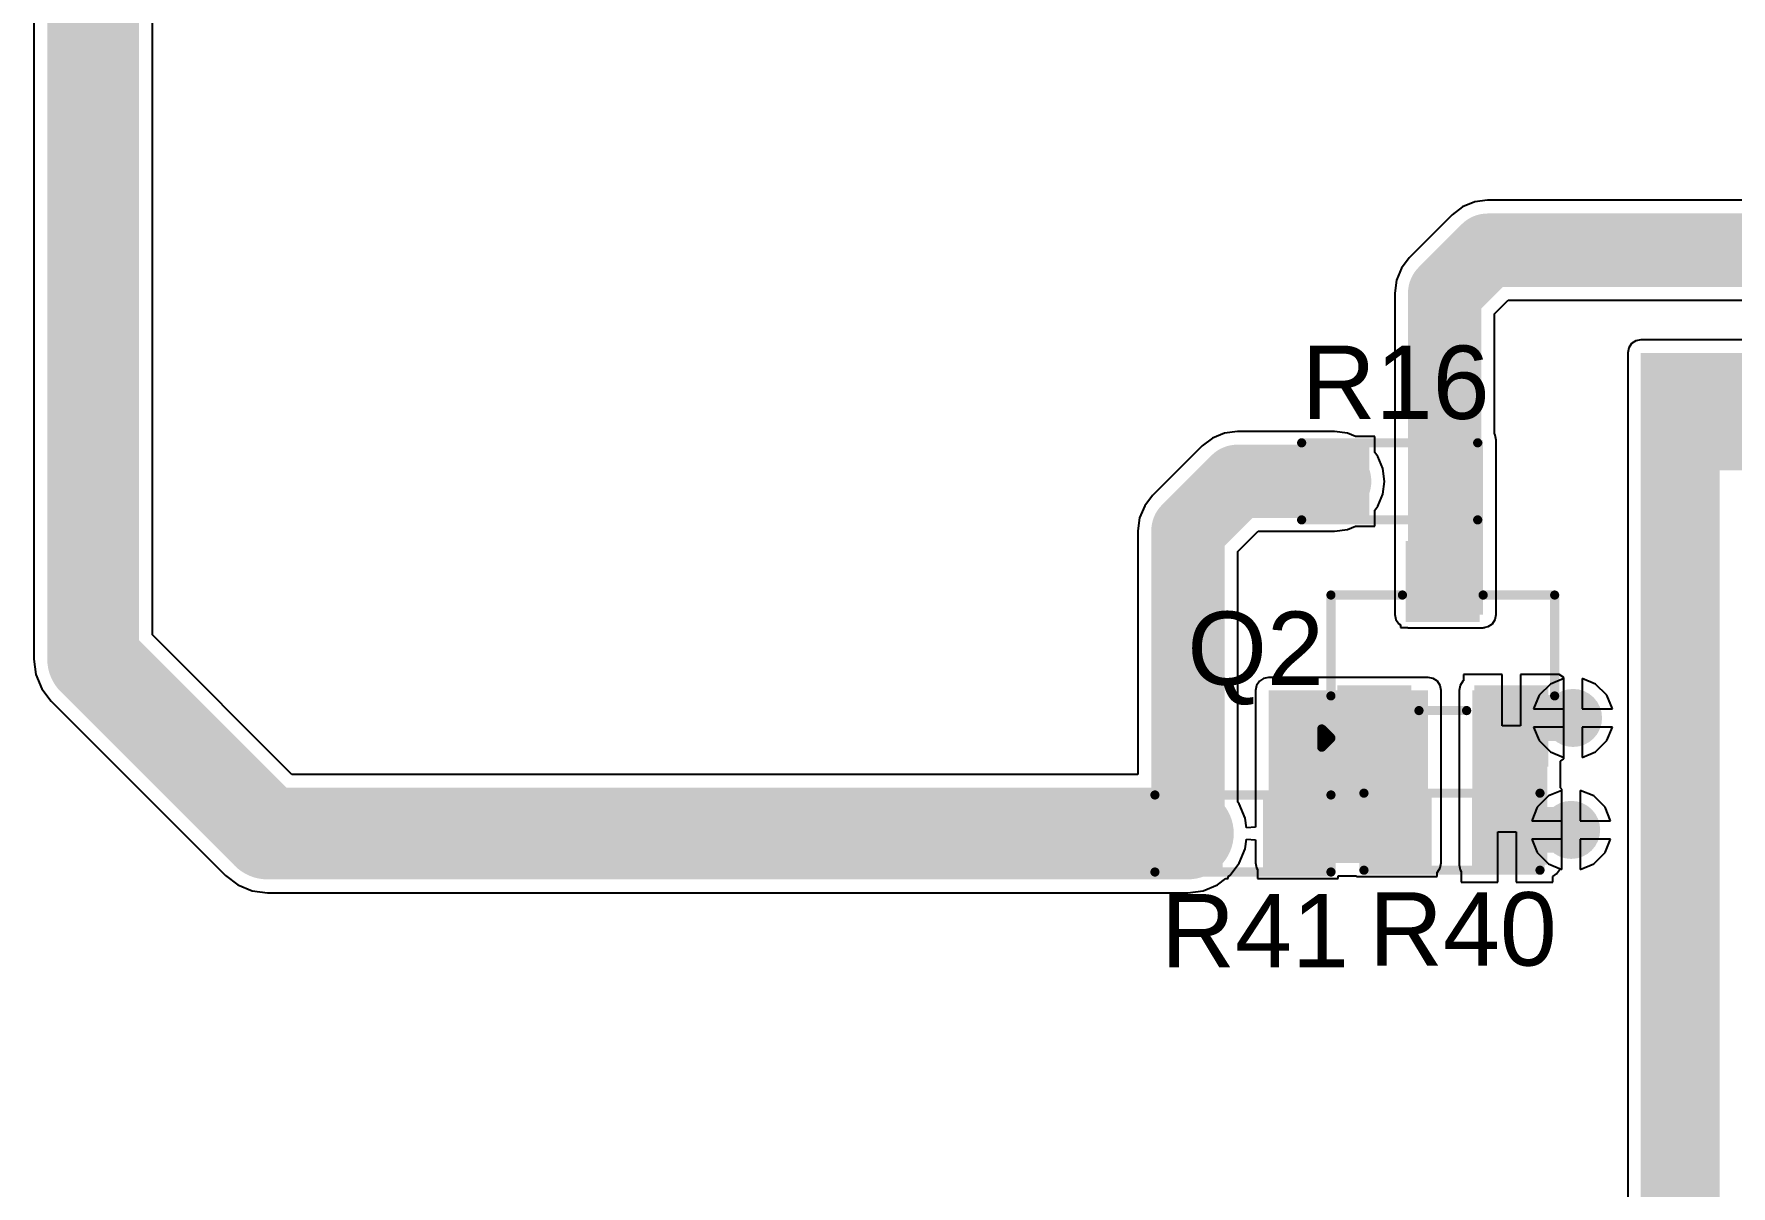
# Model space of a CAD drawing. Header units: millimetres. Extents: x -11 to 156, y -11 to 109.
# Drawn here: x 55.36 to 78.87, y 26.59 to 42.54 of the extents above; entities that cross this region are included whole.
import ezdxf

# ---------------------------------------------------------------- set-up
doc = ezdxf.new("R2010")
doc.units = ezdxf.units.MM
for name, color, linetype in [('BottomLayer', 5, 'Continuous'), ('BottomSolder', 6, 'Continuous'), ('TopLayer', 1, 'Continuous'), ('TopOverlay', 2, 'Continuous'), ('TopPaste', 8, 'Continuous'), ('TopSolder', 216, 'Continuous'), ('ViaHoleLayer', 16, 'Continuous')]:
    doc.layers.add(name, color=color, linetype=linetype)
doc.styles.add('Arial', font='', dxfattribs={"height": 0.2})
doc.styles.get('Arial').set_extended_font_data('Arial')

# ---------------------------------------------------------------- blocks, each defined once
blk = doc.blocks.new('R___0603_19')
at = {"layer": 'TopLayer'}
for points in [[(-0.381, 0.4445), (-0.381, -0.4445), (-1.143, -0.4445), (-1.143, 0.4445)], [(1.143, 0.4445), (1.143, -0.4445), (0.381, -0.4445), (0.381, 0.4445)]]:
    blk.add_hatch(color=1, dxfattribs=at).paths.add_polyline_path(points)
at = {"layer": 'TopPaste'}
for points in [[(-0.381, 0.4445), (-0.381, -0.4445), (-1.143, -0.4445), (-1.143, 0.4445)], [(1.143, 0.4445), (1.143, -0.4445), (0.381, -0.4445), (0.381, 0.4445)]]:
    blk.add_hatch(color=8, dxfattribs=at).paths.add_polyline_path(points)
at = {"layer": 'TopSolder'}
for points in [[(-0.2794, 0.5461), (-0.2794, -0.5461), (-1.2446, -0.5461), (-1.2446, 0.5461)], [(1.2446, 0.5461), (1.2446, -0.5461), (0.2794, -0.5461), (0.2794, 0.5461)]]:
    blk.add_hatch(color=216, dxfattribs=at).paths.add_polyline_path(points)
at = {"layer": 'TopOverlay', "const_width": 0.127}
for points in [[(-1.2192, -0.5334), (-1.2192, 0.5334)], [(-1.2192, 0.5334), (1.2192, 0.5334)], [(1.2192, -0.5334), (1.2192, 0.5334)], [(-1.2192, -0.5334), (1.2192, -0.5334)]]:
    blk.add_lwpolyline(points, dxfattribs=at)
at = {"layer": 'TopOverlay', "const_width": 0.0635}
for points in [[(-1.25095, 0.5334, 1), (-1.18745, 0.5334, 1)], [(-1.25095, 0.5334, 1), (-1.18745, 0.5334, 1)], [(1.18745, 0.5334, 1), (1.25095, 0.5334, 1)], [(1.18745, 0.5334, 1), (1.25095, 0.5334, 1)], [(-1.25095, -0.5334, 1), (-1.18745, -0.5334, 1)], [(-1.25095, -0.5334, 1), (-1.18745, -0.5334, 1)], [(1.18745, -0.5334, 1), (1.25095, -0.5334, 1)], [(1.18745, -0.5334, 1), (1.25095, -0.5334, 1)]]:
    blk.add_lwpolyline(points, format="xyb", close=True, dxfattribs=at)
blk = doc.blocks.new('R___0603_20')
at = {"layer": 'TopLayer'}
for points in [[(-0.381, 0.4445), (-0.381, -0.4445), (-1.143, -0.4445), (-1.143, 0.4445)], [(1.143, 0.4445), (1.143, -0.4445), (0.381, -0.4445), (0.381, 0.4445)]]:
    blk.add_hatch(color=1, dxfattribs=at).paths.add_polyline_path(points)
at = {"layer": 'TopPaste'}
for points in [[(-0.381, 0.4445), (-0.381, -0.4445), (-1.143, -0.4445), (-1.143, 0.4445)], [(1.143, 0.4445), (1.143, -0.4445), (0.381, -0.4445), (0.381, 0.4445)]]:
    blk.add_hatch(color=8, dxfattribs=at).paths.add_polyline_path(points)
at = {"layer": 'TopSolder'}
for points in [[(-0.2794, 0.5461), (-0.2794, -0.5461), (-1.2446, -0.5461), (-1.2446, 0.5461)], [(1.2446, 0.5461), (1.2446, -0.5461), (0.2794, -0.5461), (0.2794, 0.5461)]]:
    blk.add_hatch(color=216, dxfattribs=at).paths.add_polyline_path(points)
at = {"layer": 'TopOverlay', "const_width": 0.127}
for points in [[(-1.2192, 0.5334), (-1.2192, -0.5334)], [(1.2192, 0.5334), (-1.2192, 0.5334)], [(1.2192, 0.5334), (1.2192, -0.5334)], [(1.2192, -0.5334), (-1.2192, -0.5334)]]:
    blk.add_lwpolyline(points, dxfattribs=at)
at = {"layer": 'TopOverlay', "const_width": 0.0635}
for points in [[(-1.25095, 0.5334, 1), (-1.18745, 0.5334, 1)], [(-1.25095, 0.5334, 1), (-1.18745, 0.5334, 1)], [(1.18745, 0.5334, 1), (1.25095, 0.5334, 1)], [(1.18745, 0.5334, 1), (1.25095, 0.5334, 1)], [(-1.25095, -0.5334, 1), (-1.18745, -0.5334, 1)], [(-1.25095, -0.5334, 1), (-1.18745, -0.5334, 1)], [(1.18745, -0.5334, 1), (1.25095, -0.5334, 1)], [(1.18745, -0.5334, 1), (1.25095, -0.5334, 1)]]:
    blk.add_lwpolyline(points, format="xyb", close=True, dxfattribs=at)
blk = doc.blocks.new('R___0603_44')
at = {"layer": 'TopLayer'}
for points in [[(-0.381, 0.4445), (-0.381, -0.4445), (-1.143, -0.4445), (-1.143, 0.4445)], [(1.143, 0.4445), (1.143, -0.4445), (0.381, -0.4445), (0.381, 0.4445)]]:
    blk.add_hatch(color=1, dxfattribs=at).paths.add_polyline_path(points)
at = {"layer": 'TopPaste'}
for points in [[(-0.381, 0.4445), (-0.381, -0.4445), (-1.143, -0.4445), (-1.143, 0.4445)], [(1.143, 0.4445), (1.143, -0.4445), (0.381, -0.4445), (0.381, 0.4445)]]:
    blk.add_hatch(color=8, dxfattribs=at).paths.add_polyline_path(points)
at = {"layer": 'TopSolder'}
for points in [[(-0.2794, 0.5461), (-0.2794, -0.5461), (-1.2446, -0.5461), (-1.2446, 0.5461)], [(1.2446, 0.5461), (1.2446, -0.5461), (0.2794, -0.5461), (0.2794, 0.5461)]]:
    blk.add_hatch(color=216, dxfattribs=at).paths.add_polyline_path(points)
at = {"layer": 'TopOverlay', "const_width": 0.127}
for points in [[(-1.2192, 0.5334), (-1.2192, -0.5334)], [(1.2192, 0.5334), (-1.2192, 0.5334)], [(1.2192, 0.5334), (1.2192, -0.5334)], [(1.2192, -0.5334), (-1.2192, -0.5334)]]:
    blk.add_lwpolyline(points, dxfattribs=at)
at = {"layer": 'TopOverlay', "const_width": 0.0635}
for points in [[(-1.25095, 0.5334, 1), (-1.18745, 0.5334, 1)], [(-1.25095, 0.5334, 1), (-1.18745, 0.5334, 1)], [(1.18745, 0.5334, 1), (1.25095, 0.5334, 1)], [(1.18745, 0.5334, 1), (1.25095, 0.5334, 1)], [(-1.25095, -0.5334, 1), (-1.18745, -0.5334, 1)], [(-1.25095, -0.5334, 1), (-1.18745, -0.5334, 1)], [(1.18745, -0.5334, 1), (1.25095, -0.5334, 1)], [(1.18745, -0.5334, 1), (1.25095, -0.5334, 1)]]:
    blk.add_lwpolyline(points, format="xyb", close=True, dxfattribs=at)
blk = doc.blocks.new('SOT_23_62')
at = {"layer": 'TopLayer'}
for points in [[(-0.41, 1.46), (0.41, 1.46), (0.41, 0.54), (-0.41, 0.54)], [(-1.36, -0.54), (-0.54, -0.54), (-0.54, -1.46), (-1.36, -1.46)], [(0.54, -0.54), (1.36, -0.54), (1.36, -1.46), (0.54, -1.46)]]:
    blk.add_hatch(color=1, dxfattribs=at).paths.add_polyline_path(points)
at = {"layer": 'TopPaste'}
for points in [[(-0.41, 1.46), (0.41, 1.46), (0.41, 0.54), (-0.41, 0.54)], [(-1.36, -0.54), (-0.54, -0.54), (-0.54, -1.46), (-1.36, -1.46)], [(0.54, -0.54), (1.36, -0.54), (1.36, -1.46), (0.54, -1.46)]]:
    blk.add_hatch(color=8, dxfattribs=at).paths.add_polyline_path(points)
at = {"layer": 'TopSolder'}
for points in [[(-0.512, 1.562), (0.512, 1.562), (0.512, 0.438), (-0.512, 0.438)], [(-1.462, -0.438), (-0.438, -0.438), (-0.438, -1.562), (-1.462, -1.562)], [(0.438, -0.438), (1.462, -0.438), (1.462, -1.562), (0.438, -1.562)]]:
    blk.add_hatch(color=216, dxfattribs=at).paths.add_polyline_path(points)
at = {"layer": 'TopOverlay', "const_width": 0.127}
for points in [[(-1.549, 0.813), (-0.559, 0.813)], [(-1.549, -0.584), (-1.549, 0.813)], [(0.559, 0.813), (1.549, 0.813)], [(1.549, -0.584), (1.549, 0.813)], [(-0.33, -0.787), (0.33, -0.787)], [(-1.676, -1.295), (-1.676, -1.041)], [(-1.676, -1.041), (-1.549, -1.168)], [(-1.676, -1.295), (-1.549, -1.168)]]:
    blk.add_lwpolyline(points, dxfattribs=at)
at = {"layer": 'TopOverlay', "const_width": 0.0635}
for points in [[(-1.581, 0.813, 1), (-1.518, 0.813, 1)], [(-1.581, 0.813, 1), (-1.518, 0.813, 1)], [(-0.591, 0.813, 1), (-0.527, 0.813, 1)], [(0.527, 0.813, 1), (0.591, 0.813, 1)], [(1.518, 0.813, 1), (1.581, 0.813, 1)], [(1.518, 0.813, 1), (1.581, 0.813, 1)], [(-1.581, -0.584, 1), (-1.518, -0.584, 1)], [(1.518, -0.584, 1), (1.581, -0.584, 1)], [(-0.362, -0.787, 1), (-0.298, -0.787, 1)], [(0.298, -0.787, 1), (0.362, -0.787, 1)], [(-1.708, -1.041, 1), (-1.645, -1.041, 1)], [(-1.708, -1.041, 1), (-1.645, -1.041, 1)], [(-1.581, -1.168, 1), (-1.518, -1.168, 1)], [(-1.581, -1.168, 1), (-1.518, -1.168, 1)], [(-1.708, -1.295, 1), (-1.645, -1.295, 1)], [(-1.708, -1.295, 1), (-1.645, -1.295, 1)]]:
    blk.add_lwpolyline(points, format="xyb", close=True, dxfattribs=at)

msp = doc.modelspace()

# ---------------------------------------------------------------- hatches: boundary and pattern name
at = {"layer": 'BottomLayer'}
h = msp.add_hatch(color=5, dxfattribs=at)
edge = h.paths.add_edge_path()
edge.add_arc((76.683, 33.071), 0.3, 0, 360)
h = msp.add_hatch(color=5, dxfattribs=at)
edge = h.paths.add_edge_path()
edge.add_arc((76.657, 31.521), 0.3, 0, 360)
at = {"layer": 'BottomSolder'}
h = msp.add_hatch(color=6, dxfattribs=at)
edge = h.paths.add_edge_path()
edge.add_arc((76.683, 33.071), 0.402, 0, 360)
h = msp.add_hatch(color=6, dxfattribs=at)
edge = h.paths.add_edge_path()
edge.add_arc((76.657, 31.521), 0.402, 0, 360)
at = {"layer": 'TopLayer'}
for points in [[(77.622, 38.125), (77.622, 18.059), (78.715, 18.059), (78.715, 38.125)], [(77.622, 36.5), (83.693, 36.5), (83.693, 38.125), (77.622, 38.125)], [(74.397, 34.503), (75.438, 34.503), (75.438, 36.916), (74.397, 36.916)], [(72.466, 31.064), (74.676, 31.064), (74.676, 33.452), (72.466, 33.452)], [(75.286, 31.039), (76.327, 31.039), (76.327, 33.452), (75.286, 33.452)]]:
    msp.add_hatch(color=1, dxfattribs=at).paths.add_polyline_path(points)
h = msp.add_hatch(color=1, dxfattribs=at)
edge = h.paths.add_edge_path()
edge.add_arc((76.683, 33.071), 0.3, 0, 360)
h = msp.add_hatch(color=1, dxfattribs=at)
edge = h.paths.add_edge_path()
edge.add_arc((76.657, 31.521), 0.3, 0, 360)
at = {"layer": 'TopSolder'}
h = msp.add_hatch(color=216, dxfattribs=at)
edge = h.paths.add_edge_path()
edge.add_arc((76.683, 33.071), 0.402, 0, 360)
h = msp.add_hatch(color=216, dxfattribs=at)
edge = h.paths.add_edge_path()
edge.add_arc((76.657, 31.521), 0.402, 0, 360)
at = {"layer": 'ViaHoleLayer'}
h = msp.add_hatch(color=16, dxfattribs=at)
edge = h.paths.add_edge_path()
edge.add_arc((76.683, 33.071), 0.15, 0, 360)
h = msp.add_hatch(color=16, dxfattribs=at)
edge = h.paths.add_edge_path()
edge.add_arc((76.657, 31.521), 0.15, 0, 360)

# ---------------------------------------------------------------- linework, layer by layer
at = {"layer": 'BottomLayer'}
for p, q in [((76.556, 33.618), (76.369, 33.54)), ((76.556, 33.198), (76.556, 33.618)), ((76.996, 33.54), (76.81, 33.618)), ((76.81, 33.618), (76.81, 33.198)), ((76.213, 33.385), (76.136, 33.198)), ((76.369, 33.54), (76.213, 33.385)), ((77.152, 33.385), (76.996, 33.54)), ((77.23, 33.198), (77.152, 33.385)), ((76.136, 33.198), (76.556, 33.198)), ((76.81, 33.198), (77.23, 33.198)), ((76.556, 32.944), (76.136, 32.944)), ((76.136, 32.944), (76.213, 32.757)), ((76.556, 32.524), (76.556, 32.944)), ((77.23, 32.944), (76.81, 32.944)), ((76.81, 32.944), (76.81, 32.524)), ((77.152, 32.757), (77.23, 32.944)), ((76.213, 32.757), (76.369, 32.601)), ((76.996, 32.601), (77.152, 32.757)), ((76.369, 32.601), (76.556, 32.524)), ((76.81, 32.524), (76.996, 32.601)), ((76.343, 31.991), (76.188, 31.835)), ((76.53, 32.068), (76.343, 31.991)), ((76.53, 31.648), (76.53, 32.068)), ((76.971, 31.991), (76.784, 32.068)), ((76.784, 32.068), (76.784, 31.648)), ((77.127, 31.835), (76.971, 31.991)), ((76.188, 31.835), (76.11, 31.648)), ((77.204, 31.648), (77.127, 31.835)), ((76.11, 31.648), (76.53, 31.648)), ((76.784, 31.648), (77.204, 31.648)), ((76.53, 31.394), (76.11, 31.394)), ((76.11, 31.394), (76.188, 31.208)), ((76.53, 30.974), (76.53, 31.394)), ((77.204, 31.394), (76.784, 31.394)), ((76.784, 31.394), (76.784, 30.974)), ((77.127, 31.208), (77.204, 31.394)), ((76.188, 31.208), (76.343, 31.052)), ((76.343, 31.052), (76.53, 30.974)), ((76.784, 30.974), (76.971, 31.052)), ((76.971, 31.052), (77.127, 31.208))]:
    msp.add_line(p, q, dxfattribs=at)
at = {"layer": 'TopLayer'}
for p, q in [((55.365, 45.72), (55.365, 33.884)), ((57.005, 34.223), (57.005, 45.72)), ((75.321, 40.216), (75.154, 40.147)), ((75.5, 40.24), (75.321, 40.216)), ((85.383, 40.24), (75.5, 40.24)), ((75.011, 40.037), (74.415, 39.442)), ((75.154, 40.147), (75.011, 40.037)), ((74.306, 39.298), (74.236, 39.132)), ((74.415, 39.442), (74.306, 39.298)), ((74.236, 39.132), (74.213, 38.953)), ((74.213, 38.953), (74.213, 36.347)), ((75.596, 38.666), (75.786, 38.856)), ((75.786, 38.856), (85.378, 38.856)), ((75.596, 36.999), (75.596, 38.666)), ((77.455, 38.195), (77.441, 38.125)), ((77.441, 38.125), (77.441, 19.333)), ((77.494, 38.254), (77.455, 38.195)), ((77.553, 38.293), (77.494, 38.254)), ((77.622, 38.307), (77.553, 38.293)), ((78.715, 38.307), (77.622, 38.307)), ((78.715, 38.307), (78.715, 38.307)), ((83.693, 38.307), (78.715, 38.307)), ((71.689, 36.946), (71.545, 36.837)), ((71.855, 37.016), (71.689, 36.946)), ((72.034, 37.039), (71.855, 37.016)), ((73.381, 37.039), (72.034, 37.039)), ((73.56, 37.016), (73.381, 37.039)), ((73.67, 36.97), (73.56, 37.016)), ((73.939, 36.97), (73.67, 36.97)), ((73.939, 36.746), (73.939, 36.97)), ((75.605, 36.985), (75.596, 36.999)), ((75.619, 36.916), (75.605, 36.985)), ((75.619, 34.503), (75.619, 36.916)), ((71.545, 36.837), (70.859, 36.151)), ((73.98, 36.693), (73.939, 36.746)), ((74.049, 36.526), (73.98, 36.693)), ((74.072, 36.347), (74.049, 36.526)), ((74.049, 36.168), (74.072, 36.347)), ((74.213, 36.347), (74.215, 36.329)), ((74.215, 36.329), (74.215, 34.503)), ((70.75, 36.007), (70.68, 35.841)), ((70.859, 36.151), (70.75, 36.007)), ((73.939, 35.949), (73.98, 36.002)), ((73.98, 36.002), (74.049, 36.168)), ((70.68, 35.841), (70.657, 35.662)), ((73.939, 35.725), (73.939, 35.949)), ((70.657, 35.662), (70.657, 32.29)), ((72.04, 35.375), (72.321, 35.656)), ((72.321, 35.656), (73.381, 35.656)), ((73.381, 35.656), (73.56, 35.679)), ((73.56, 35.679), (73.67, 35.725)), ((73.67, 35.725), (73.939, 35.725)), ((72.04, 31.904), (72.04, 35.375)), ((74.215, 34.503), (74.229, 34.433)), ((74.229, 34.433), (74.268, 34.374)), ((74.268, 34.374), (74.291, 34.359)), ((74.291, 34.359), (74.291, 34.322)), ((74.291, 34.322), (74.393, 34.322)), ((74.393, 34.322), (74.397, 34.321)), ((74.397, 34.321), (75.438, 34.321)), ((75.438, 34.321), (75.441, 34.322)), ((75.441, 34.322), (75.467, 34.322)), ((75.467, 34.327), (75.507, 34.335)), ((75.467, 34.322), (75.467, 34.327)), ((75.507, 34.335), (75.566, 34.374)), ((75.566, 34.374), (75.605, 34.433)), ((75.605, 34.433), (75.619, 34.503)), ((58.937, 32.29), (57.005, 34.223)), ((55.365, 33.884), (55.393, 33.671)), ((55.393, 33.671), (55.475, 33.474)), ((72.397, 33.619), (72.338, 33.58)), ((72.466, 33.633), (72.397, 33.619)), ((74.676, 33.633), (72.466, 33.633)), ((74.745, 33.619), (74.676, 33.633)), ((74.804, 33.58), (74.745, 33.619)), ((75.702, 33.674), (75.165, 33.674)), ((75.165, 33.674), (75.165, 33.585)), ((75.702, 32.96), (75.702, 33.674)), ((76.493, 33.674), (75.956, 33.674)), ((75.956, 33.674), (75.956, 32.96)), ((76.556, 33.632), (76.493, 33.674)), ((76.493, 33.674), (76.493, 33.674)), ((76.556, 33.071), (76.556, 33.632)), ((76.996, 33.54), (76.81, 33.618)), ((76.81, 33.618), (76.81, 33.198)), ((55.475, 33.474), (55.605, 33.304)), ((72.299, 33.521), (72.285, 33.452)), ((72.285, 33.452), (72.285, 31.559)), ((72.338, 33.58), (72.299, 33.521)), ((74.843, 33.521), (74.804, 33.58)), ((74.857, 33.452), (74.843, 33.521)), ((74.857, 31.064), (74.857, 33.452)), ((75.118, 33.521), (75.104, 33.452)), ((75.104, 33.452), (75.104, 31.039)), ((75.157, 33.58), (75.118, 33.521)), ((75.165, 33.585), (75.157, 33.58)), ((77.152, 33.385), (76.996, 33.54)), ((77.23, 33.198), (77.152, 33.385)), ((55.605, 33.304), (58.018, 30.891)), ((76.81, 33.198), (77.23, 33.198)), ((75.956, 32.96), (75.702, 32.96)), ((76.556, 32.506), (76.556, 33.071)), ((77.23, 32.944), (76.81, 32.944)), ((76.81, 32.944), (76.81, 32.524)), ((77.152, 32.757), (77.23, 32.944)), ((76.996, 32.601), (77.152, 32.757)), ((76.508, 32.474), (76.556, 32.506)), ((76.508, 32.101), (76.508, 32.474)), ((76.81, 32.524), (76.996, 32.601)), ((70.657, 32.29), (58.937, 32.29)), ((76.53, 32.087), (76.508, 32.101)), ((76.53, 31.521), (76.53, 32.087)), ((76.971, 31.991), (76.784, 32.068)), ((76.784, 32.068), (76.784, 31.648)), ((77.127, 31.835), (76.971, 31.991)), ((72.059, 31.881), (72.04, 31.904)), ((72.14, 31.683), (72.059, 31.881)), ((77.204, 31.648), (77.127, 31.835)), ((72.158, 31.55), (72.14, 31.683)), ((72.285, 31.559), (72.158, 31.55)), ((76.53, 30.974), (76.53, 31.521)), ((76.784, 31.648), (77.204, 31.648)), ((72.14, 31.258), (72.158, 31.391)), ((72.158, 31.391), (72.285, 31.383)), ((72.285, 31.383), (72.285, 31.064)), ((75.641, 30.797), (75.641, 31.496)), ((75.641, 31.496), (75.895, 31.496)), ((75.895, 31.496), (75.895, 30.797)), ((77.204, 31.394), (76.784, 31.394)), ((76.784, 31.394), (76.784, 30.974)), ((77.127, 31.208), (77.204, 31.394)), ((71.928, 30.891), (72.059, 31.061)), ((72.059, 31.061), (72.14, 31.258)), ((72.285, 31.064), (72.299, 30.995)), ((74.843, 30.995), (74.857, 31.064)), ((75.104, 31.039), (75.118, 30.969)), ((76.784, 30.974), (76.971, 31.052)), ((76.971, 31.052), (77.127, 31.208)), ((58.018, 30.891), (58.188, 30.761)), ((71.759, 30.761), (71.873, 30.848)), ((71.873, 30.848), (71.907, 30.848)), ((71.907, 30.875), (71.928, 30.891)), ((71.907, 30.848), (71.907, 30.875)), ((72.299, 30.995), (72.314, 30.972)), ((72.314, 30.972), (72.314, 30.848)), ((72.314, 30.848), (73.431, 30.848)), ((73.431, 30.848), (73.431, 30.883)), ((73.431, 30.883), (73.685, 30.883)), ((73.685, 30.883), (73.685, 30.874)), ((73.685, 30.874), (74.803, 30.874)), ((74.803, 30.935), (74.804, 30.936)), ((74.803, 30.874), (74.803, 30.935)), ((74.804, 30.936), (74.843, 30.995)), ((75.118, 30.969), (75.133, 30.947)), ((75.133, 30.947), (75.133, 30.797)), ((75.133, 30.797), (75.641, 30.797)), ((75.895, 30.797), (76.403, 30.797)), ((76.403, 30.876), (76.455, 30.911)), ((76.403, 30.797), (76.403, 30.876)), ((76.455, 30.911), (76.494, 30.969)), ((76.494, 30.969), (76.515, 30.981)), ((76.515, 30.981), (76.53, 30.974)), ((58.188, 30.761), (58.386, 30.679)), ((58.386, 30.679), (58.598, 30.651)), ((58.598, 30.651), (71.349, 30.651)), ((71.349, 30.651), (71.561, 30.679)), ((71.561, 30.679), (71.759, 30.761))]:
    msp.add_line(p, q, dxfattribs=at)
for points, const_width in [([(56.185, 33.884), (56.185, 45.72)], 1.27), ([(74.905, 38.953), (75.5, 39.548)], 1.016), ([(75.5, 39.548), (87.726, 39.548)], 1.016), ([(74.905, 36.347), (74.905, 38.953)], 1.016), ([(71.349, 35.662), (72.034, 36.347)], 1.016), ([(72.034, 36.347), (73.381, 36.347)], 1.016), ([(71.349, 31.471), (71.349, 35.662)], 1.016), ([(56.185, 33.884), (58.598, 31.471)], 1.27), ([(75.829, 32.978), (75.922, 33.071)], 0.635), ([(75.922, 33.071), (76.683, 33.071)], 0.635), ([(75.829, 32.96), (75.829, 32.978)], 0.635), ([(58.598, 31.471), (71.349, 31.471)], 1.27), ([(75.768, 31.496), (75.794, 31.521)], 0.635), ([(75.794, 31.521), (76.657, 31.521)], 0.635)]:
    msp.add_lwpolyline(points, dxfattribs=dict(at, const_width=const_width))
for points, const_width in [([(75.246, 39.548, 1), (75.754, 39.548, 1)], 0.508), ([(75.246, 39.548, 1), (75.754, 39.548, 1)], 0.508), ([(74.651, 38.953, 1), (75.159, 38.953, 1)], 0.508), ([(74.651, 38.953, 1), (75.159, 38.953, 1)], 0.508), ([(71.78, 36.347, 1), (72.288, 36.347, 1)], 0.508), ([(71.78, 36.347, 1), (72.288, 36.347, 1)], 0.508), ([(73.127, 36.347, 1), (73.635, 36.347, 1)], 0.508), ([(74.651, 36.347, 1), (75.159, 36.347, 1)], 0.508), ([(71.095, 35.662, 1), (71.603, 35.662, 1)], 0.508), ([(71.095, 35.662, 1), (71.603, 35.662, 1)], 0.508), ([(55.867, 33.884, 1), (56.502, 33.884, 1)], 0.635), ([(55.867, 33.884, 1), (56.502, 33.884, 1)], 0.635), ([(75.763, 33.071, 1), (76.08, 33.071, 1)], 0.318), ([(75.763, 33.071, 1), (76.08, 33.071, 1)], 0.318), ([(76.524, 33.071, 1), (76.841, 33.071, 1)], 0.318), ([(75.67, 32.978, 1), (75.988, 32.978, 1)], 0.318), ([(75.67, 32.978, 1), (75.988, 32.978, 1)], 0.318), ([(75.67, 32.96, 1), (75.988, 32.96, 1)], 0.318), ([(58.28, 31.471, 1), (58.915, 31.471, 1)], 0.635), ([(58.28, 31.471, 1), (58.915, 31.471, 1)], 0.635), ([(71.031, 31.471, 1), (71.666, 31.471, 1)], 0.635), ([(71.095, 31.471, 1), (71.603, 31.471, 1)], 0.508), ([(75.609, 31.496, 1), (75.927, 31.496, 1)], 0.318), ([(75.635, 31.521, 1), (75.952, 31.521, 1)], 0.318), ([(75.635, 31.521, 1), (75.952, 31.521, 1)], 0.318), ([(76.498, 31.521, 1), (76.816, 31.521, 1)], 0.318)]:
    msp.add_lwpolyline(points, format="xyb", close=True, dxfattribs=dict(at, const_width=const_width))

# ---------------------------------------------------------------- block references
at = {"rotation": 180}
for name, p in [('R___0603_44', (74.143, 36.347)), ('R___0603_20', (75.006, 31.496))]:
    msp.add_blockref(name, p, dxfattribs=at)
for name, p in [('SOT_23_62', (74.879, 33.96)), ('R___0603_19', (72.111, 31.471))]:
    msp.add_blockref(name, p)

# ---------------------------------------------------------------- texts
at = {"layer": 'TopOverlay', "style": 'Arial'}
for s, p in [('R16', (72.924, 37.211)), ('Q2', (71.34, 33.528)), ('R41', (70.976, 29.617)), ('R40', (73.855, 29.642))]:
    msp.add_text(s, height=1.016, dxfattribs=at).set_placement(p)

doc.saveas('drawing.dxf')
